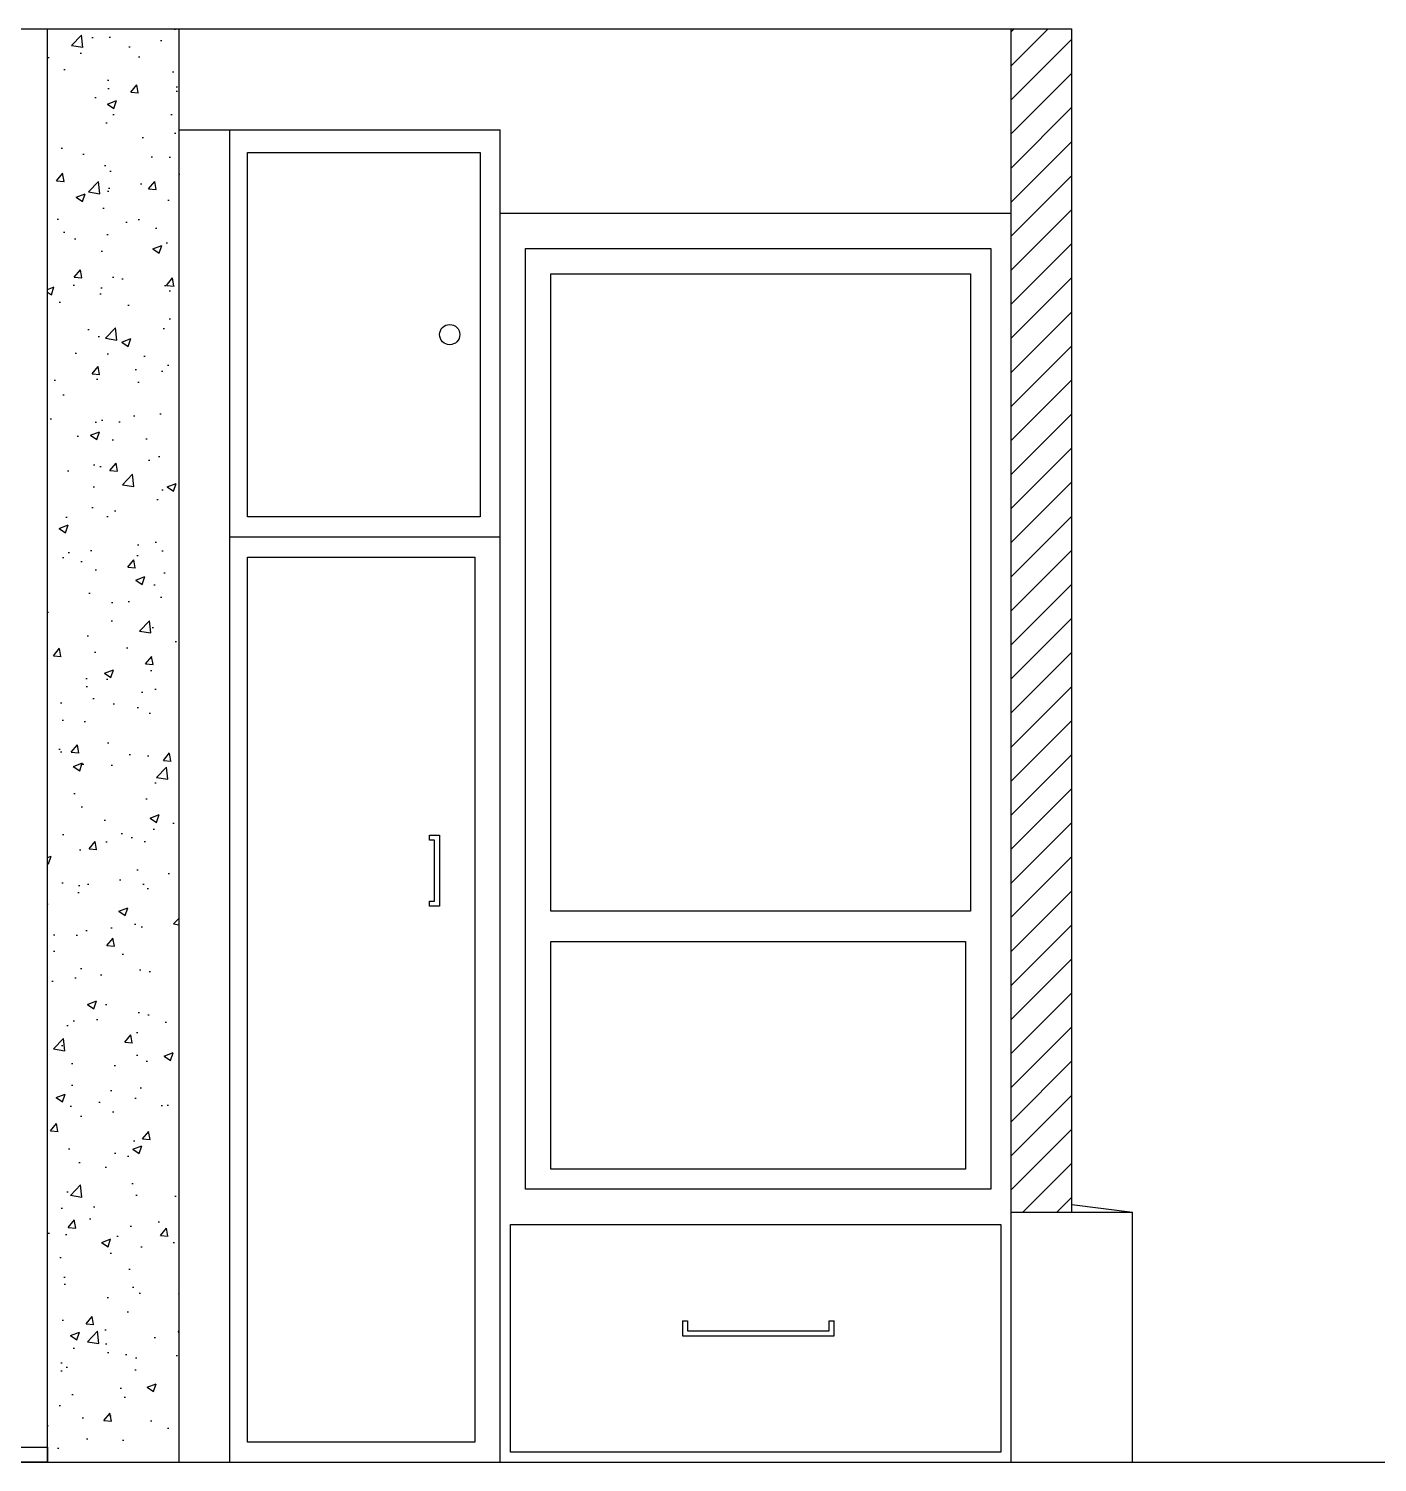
# Model space of a CAD drawing. Header units: millimetres. Extents: x -1666 to 220555, y -7114 to 28673.
# Drawn here: x 56687 to 59353, y 476 to 3311 of the extents above; entities that cross this region are included whole.
import ezdxf

# ---------------------------------------------------------------- set-up
doc = ezdxf.new("R2010")
doc.units = ezdxf.units.MM
doc.header["$LTSCALE"] = 80

msp = doc.modelspace()

# ---------------------------------------------------------------- hatches: boundary and pattern name
at = {"true_color": 0xcd2027}
h = msp.add_hatch(dxfattribs=at)
h.set_pattern_fill('AR-CONC', color=242)
h.set_pattern_definition([(50, (-45100.83, 265.94), (182.18467, -15.93909), [19.05, -209.55]), (355, (-45100.83, 265.94), (-35.24342, 191.05685), [15.24, -167.6406]), (100.45144, (-45085.64, 264.61), (146.94125, 175.11775), [16.19, -178.09024]), (46.1842, (-45100.83, 316.74), (271.07904, -42.04233), [28.575, -314.325]), (96.63556, (-45078.24, 313.24), (237.4041, 247.4261), [24.285, -267.1356]), (351.18415, (-45100.83, 316.74), (237.4041, 247.4261), [22.86, -251.4597]), (21, (-45075.43, 304.04), (151.6144, -102.2652), [19.05, -209.55]), (326, (-45075.43, 304.04), (61.80203, 184.18797), [15.24, -167.64]), (71.45144, (-45062.79, 295.52), (213.41642, 81.92277), [16.19, -178.08994]), (37.5, (-45100.825, 265.94), (3.088603, 84.55504), [0, -165.608, 0, -170.18, 0, -168.275]), (7.5, (-45100.825, 265.94), (66.81966, 100.180575), [0, -97.028, 0, -161.798, 0, -64.135]), (327.5, (-45157.47, 265.94), (135.590595, -5.728744), [0, -63.5, 0, -198.12, 0, -262.89]), (317.5, (-45182.87, 265.94), (148.12918, 25.42649), [0, -82.55, 0, -131.572, 0, -186.69])])
h.paths.add_polyline_path([(56984.175, 3310.94), (56724.175, 3310.94), (56724.175, 475.94), (56984.175, 475.94)])
h = msp.add_hatch(dxfattribs=at)
h.set_pattern_fill('ANSI31', color=242, scale=15)
h.set_pattern_definition([(45, (-45100.825, 265.94), (-33.67596, 33.67596), [])])
h.paths.add_polyline_path([(58749.175, 3310.94), (58629.175, 3310.94), (58629.175, 970.94), (58749.175, 970.94)])

# ---------------------------------------------------------------- linework, layer by layer
at = {"color": 41, "true_color": 0xf4ee51}
for p, q in [((53694.175, 3310.94), (56984.175, 3310.94)), ((56724.175, 475.94), (56724.175, 3310.94)), ((56984.175, 475.94), (56984.175, 3310.94)), ((56984.175, 3310.94), (58629.175, 3310.94)), ((58629.175, 475.94), (58629.175, 3310.94)), ((58629.175, 3310.94), (58749.175, 3310.94)), ((58749.175, 970.94), (58749.175, 3310.94)), ((56984.175, 3110.94), (57619.175, 3110.94)), ((57084.175, 475.94), (57084.175, 3110.94)), ((57619.175, 475.94), (57619.175, 3110.94)), ((57619.175, 2945.94), (58629.175, 2945.94)), ((57084.175, 2305.94), (57619.175, 2305.94)), ((57479.175, 1705.94), (57479.175, 1715.94)), ((57479.175, 1715.94), (57499.175, 1715.94)), ((57489.175, 1705.94), (57479.175, 1705.94)), ((57489.175, 1585.94), (57489.175, 1705.94)), ((57499.175, 1715.94), (57499.175, 1575.94)), ((57479.175, 1575.94), (57479.175, 1585.94)), ((57479.175, 1585.94), (57489.175, 1585.94)), ((57499.175, 1575.94), (57479.175, 1575.94)), ((58629.175, 970.94), (58869.175, 970.94)), ((58749.175, 985.94), (58869.175, 970.94)), ((58869.175, 475.94), (58869.175, 970.94)), ((57979.175, 755.94), (57979.175, 725.94)), ((57979.175, 755.94), (57989.175, 755.94)), ((57989.175, 755.94), (57989.175, 735.94)), ((58269.175, 735.94), (58269.175, 755.94)), ((58269.175, 755.94), (58279.175, 755.94)), ((58279.175, 725.94), (58279.175, 755.94)), ((57979.175, 725.94), (58279.175, 725.94)), ((57989.175, 735.94), (58269.175, 735.94)), ((53694.175, 475.94), (56984.175, 475.94)), ((56984.175, 475.94), (65150.353, 475.94))]:
    msp.add_line(p, q, dxfattribs=at)
for points in [[(57119.175, 3065.94), (57579.175, 3065.94), (57579.175, 2345.94), (57119.175, 2345.94)], [(57669.175, 2875.94), (58589.175, 2875.94), (58589.175, 1015.94), (57669.175, 1015.94)], [(57719.175, 2825.94), (58549.175, 2825.94), (58549.175, 1565.94), (57719.175, 1565.94)], [(57119.175, 2265.94), (57569.175, 2265.94), (57569.175, 515.94), (57119.175, 515.94)], [(57719.175, 1505.94), (58539.175, 1505.94), (58539.175, 1055.94), (57719.175, 1055.94)], [(57639.175, 945.94), (58609.175, 945.94), (58609.175, 495.94), (57639.175, 495.94)], [(56579.175, 505.94), (56724.175, 505.94), (56724.175, 475.94), (56579.175, 475.94)]]:
    msp.add_lwpolyline(points, close=True, dxfattribs=at)
msp.add_circle((57519.175, 2705.94), 20, dxfattribs=at)

doc.saveas('drawing.dxf')
